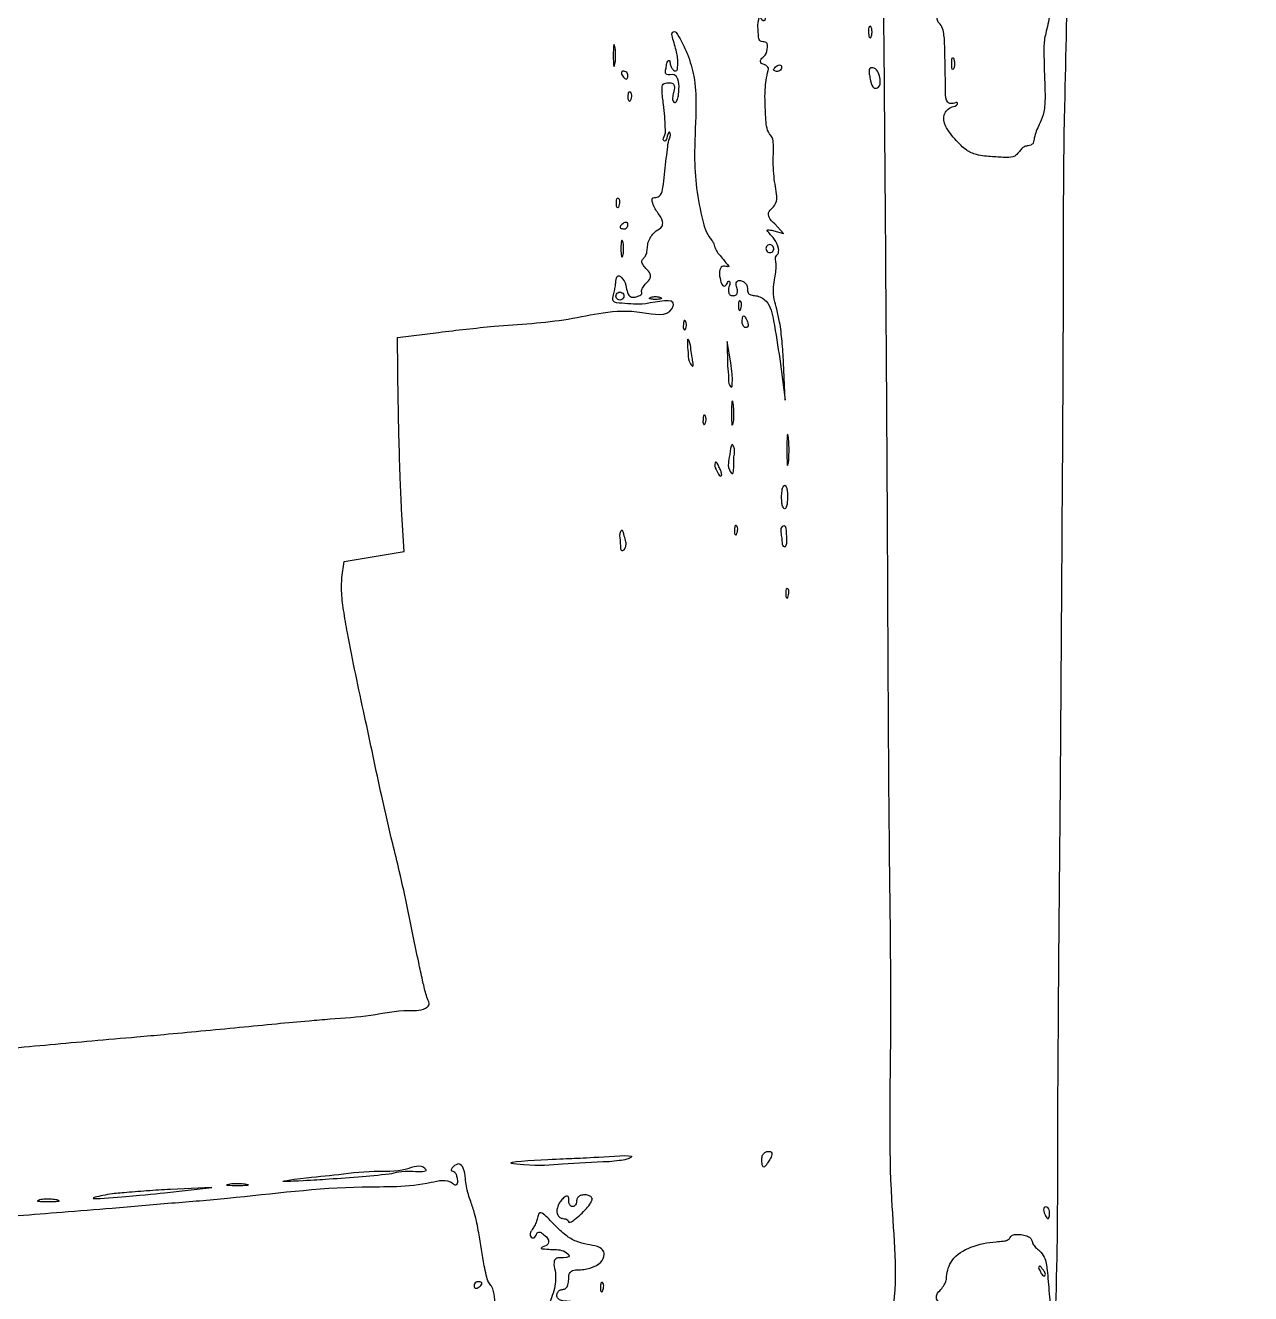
# Model space of a CAD drawing. Extents: x 145.8 to 183.3, y 29.9 to 64.5.
# Drawn here: x 158.23 to 163.09, y 39.51 to 44.55 of the extents above; entities that cross this region are included whole.
import ezdxf

# ---------------------------------------------------------------- set-up
doc = ezdxf.new("R2010")
doc.units = 0
doc.layers.add('Layer_1', color=7, linetype='CONTINUOUS')

msp = doc.modelspace()

# ---------------------------------------------------------------- linework, layer by layer
at = {"layer": 'Layer_1', "color": 7}
for points in [[(161.585415, 44.54166)], [(160.562445, 44.428943)], [(161.914103, 44.416447)], [(161.230703, 44.382172)], [(160.59732, 44.350687)], [(160.589445, 43.747163)], [(160.593075, 43.662)], [(161.168565, 43.662)], [(160.604633, 43.473412)], [(160.749413, 43.468162)], [(161.095515, 43.37169)], [(160.870875, 43.26228)], [(161.02893, 43.20855)], [(161.257695, 42.914032)], [(160.982228, 42.795532)], [(161.25492, 42.675382)], [(161.250308, 42.526492)], [(160.546838, 40.036747)], [(161.183805, 40.046122)], [(159.673395, 39.986797)], [(159.106013, 39.947648)], [(158.354798, 39.885022)], [(160.479473, 39.888098)], [(162.273803, 39.834248)], [(162.265658, 39.612007)], [(160.009935, 39.543765)]]:
    msp.add_lwpolyline(points, close=True, dxfattribs=at)
for points in [[(161.622308, 44.334472), (161.622008, 44.334322)], [(160.62222, 44.263297), (160.621995, 44.263297)], [(160.57527, 43.840695), (160.575045, 43.840695)], [(161.19951, 43.732838), (161.23866, 43.722038), (161.203635, 43.759988)], [(161.06769, 43.453537), (161.06799, 43.453537)], [(160.848578, 43.37544), (160.848878, 43.37544)], [(159.70899, 43.051748), (159.70524, 43.30968), (159.86919, 43.32948)], [(161.02893, 43.20855), (161.01438, 43.29357), (161.01663, 43.196715)], [(161.223735, 43.22475), (161.24496, 43.060403), (161.23896, 43.210283)], [(161.038643, 43.046752), (161.038478, 43.046797)], [(160.92684, 42.999772), (160.92714, 42.999772)], [(161.041178, 42.835702), (161.041553, 42.835732)], [(159.484965, 42.356565), (159.49419, 42.42009), (159.61299, 42.44004), (159.73179, 42.45999), (159.722265, 42.626903)], [(161.052083, 42.561817), (161.052383, 42.561817)], [(160.605915, 42.520567), (160.60614, 42.520567)], [(161.255558, 42.311722), (161.255858, 42.311722)], [(158.78124, 39.913372), (158.969063, 39.934822), (158.804595, 39.926648)], [(158.78124, 39.913522), (158.78124, 39.913372)], [(160.519935, 39.556657), (160.520235, 39.556657)]]:
    msp.add_lwpolyline(points, dxfattribs=at)
at = {"layer": 'Layer_1', "color": 1}
msp.add_open_spline([(176.274137, 35.676233), (174.448874, 34.323994), (170.848624, 31.656765), (164.371538, 29.864639), (157.949926, 29.994084), (152.205285, 32.244073), (147.920151, 36.383592), (145.717178, 41.904163), (145.88826, 48.00469), (148.285365, 53.910654), (152.567969, 58.979144), (158.233907, 62.65021), (164.638105, 64.525827), (171.078211, 64.375197), (176.818578, 62.130105), (181.103733, 57.990562), (183.310609, 52.46552), (183.12301, 46.383912), (180.792569, 40.401587), (177.812071, 37.284597), (176.274137, 35.676233)], degree=3, knots=[0, 0, 0, 0, 6.766367, 13.346357, 19.73316, 25.749556, 31.410271, 37.120766, 43.060724, 49.272926, 55.895829, 62.662196, 69.242186, 75.628989, 81.645386, 87.3061, 93.016596, 98.956553, 105.168756, 111.791658, 111.791658, 111.791658, 111.791658], dxfattribs=at)
at = {"layer": 'Layer_1', "color": 7}
for points, knots in [([(161.609122, 46.003568), (161.617185, 45.982667), (161.634702, 45.93726), (161.635975, 45.840842), (161.626591, 45.723168), (161.621155, 45.576283), (161.619972, 45.424951), (161.626692, 45.201807), (161.633469, 44.805274), (161.639437, 44.171339), (161.645562, 43.32226), (161.651638, 42.357854), (161.654819, 41.403225), (161.668072, 40.576143), (161.652048, 39.945715), (161.698937, 39.532699), (161.649994, 39.324415), (161.683379, 39.255681), (161.703015, 39.259934), (161.718799, 39.271465), (161.738245, 39.283213), (161.753841, 39.291425), (161.765853, 39.296107), (161.775062, 39.296315), (161.782867, 39.297166), (161.791382, 39.298222), (161.801813, 39.298549), (161.814936, 39.298357), (161.829549, 39.296989), (161.845144, 39.297299), (161.856503, 39.31006), (161.856941, 39.326534), (161.858366, 39.341598), (161.862689, 39.355183), (161.879099, 39.360444), (161.893792, 39.38807), (161.884213, 39.428958), (161.87021, 39.467444), (161.844629, 39.487444), (161.845204, 39.513161), (161.863213, 39.527912), (161.876206, 39.546673), (161.885334, 39.563943), (161.886053, 39.598441), (161.904852, 39.657213), (161.984859, 39.704382), (162.058218, 39.718214), (162.107851, 39.72059), (162.129294, 39.72399), (162.138564, 39.735016), (162.14483, 39.746402), (162.162369, 39.748107), (162.18188, 39.748466), (162.201829, 39.743302), (162.218642, 39.736447), (162.225477, 39.723345), (162.228196, 39.709227), (162.239461, 39.695576), (162.257573, 39.681366), (162.27983, 39.653214), (162.287089, 39.590306), (162.293737, 39.505161), (162.31382, 39.264288), (162.328597, 39.735505), (162.325829, 39.984109), (162.329256, 40.464517), (162.331575, 40.841843), (162.335436, 41.24453), (162.340113, 41.764866), (162.344224, 42.485392), (162.351243, 43.339411), (162.348297, 44.149861), (162.371495, 44.731844), (162.351703, 45.054147), (162.372473, 45.158188), (162.349054, 45.194721), (162.325331, 45.144323), (162.322757, 45.091871), (162.308811, 45.006707), (162.305242, 44.936986), (162.302641, 44.888682), (162.299599, 44.866755), (162.293282, 44.852333), (162.28414, 44.851519), (162.280289, 44.844264), (162.278836, 44.836954), (162.28011, 44.82889), (162.287995, 44.82573), (162.294639, 44.829727), (162.302956, 44.832907), (162.310107, 44.82587), (162.311269, 44.815233), (162.308637, 44.802932), (162.301764, 44.791411), (162.292212, 44.783824), (162.282742, 44.780413), (162.280047, 44.770996), (162.307596, 44.757334), (162.289651, 44.68052), (162.301603, 44.603515), (162.282593, 44.531652), (162.271564, 44.479325), (162.272314, 44.425318), (162.27412, 44.350706), (162.277994, 44.275301), (162.275281, 44.209095), (162.25962, 44.166219), (162.244857, 44.135617), (162.235869, 44.111986), (162.232862, 44.093774), (162.230483, 44.080318), (162.221354, 44.072035), (162.208989, 44.070462), (162.195263, 44.067571), (162.18214, 44.058218), (162.171971, 44.043169), (162.155224, 44.024773), (162.11547, 44.023479), (162.066058, 44.026813), (162.010458, 44.030828), (161.95949, 44.052706), (161.920541, 44.09582), (161.882202, 44.137695), (161.868758, 44.195332), (161.899169, 44.225723), (161.926732, 44.228033), (161.93204, 44.245657), (161.907703, 44.234544), (161.88143, 44.243413), (161.882097, 44.310034), (161.880018, 44.380855), (161.878897, 44.464569), (161.876016, 44.520419), (161.864639, 44.55121), (161.847889, 44.564263), (161.849202, 44.587278), (161.856277, 44.611579), (161.865547, 44.641127), (161.873151, 44.671221), (161.881375, 44.702553), (161.883783, 44.735929), (161.919764, 44.744311), (161.923928, 44.712261), (161.914308, 44.687474), (161.93184, 44.682515), (161.932376, 44.706733), (161.941167, 44.721787), (161.934135, 44.741705), (161.915044, 44.749872), (161.892597, 44.768875), (161.888688, 44.817434), (161.88722, 44.880076), (161.888835, 44.934003), (161.890636, 44.984851), (161.913175, 44.987196), (161.932125, 44.973823), (161.928844, 44.990518), (161.9102, 44.996189), (161.89309, 45.016227), (161.886684, 45.048405), (161.892562, 45.08471), (161.894574, 45.126947), (161.892644, 45.168491), (161.881803, 45.226837), (161.866626, 45.299073), (161.863995, 45.381111), (161.875208, 45.443153), (161.887706, 45.471834), (161.900539, 45.48842), (161.909882, 45.47649), (161.911136, 45.464045), (161.926311, 45.465565), (161.932191, 45.479497), (161.940813, 45.492527), (161.941317, 45.509475), (161.928211, 45.522976), (161.933279, 45.560648), (162.008091, 45.564707), (162.057485, 45.573373), (162.089902, 45.57906)], [0, 0, 0, 0, 0.066722, 0.144955, 0.28536, 0.422274, 0.585347, 0.73941, 1.091906, 1.775154, 2.641254, 3.639252, 4.668299, 5.50561, 6.119387, 6.562434, 6.738857, 6.751628, 6.764642, 6.790073, 6.812871, 6.831918, 6.843267, 6.850946, 6.859355, 6.866851, 6.87666, 6.890662, 6.906039, 6.921366, 6.934753, 6.952494, 6.968907, 6.981785, 6.990957, 7.017663, 7.064985, 7.112701, 7.138988, 7.155036, 7.182246, 7.204349, 7.224355, 7.239119, 7.307034, 7.398169, 7.500241, 7.528702, 7.549804, 7.561201, 7.57094, 7.586966, 7.608662, 7.63097, 7.648614, 7.660351, 7.67347, 7.691438, 7.711454, 7.743049, 7.796065, 7.891129, 8.045798, 8.221947, 8.730357, 9.146254, 9.561597, 9.886466, 10.348914, 11.124921, 12.046486, 12.913896, 13.547926, 13.811329, 13.8562, 13.877705, 13.905457, 13.970369, 14.064982, 14.150252, 14.183846, 14.208212, 14.219191, 14.225659, 14.232936, 14.24141, 14.248745, 14.254818, 14.263295, 14.271371, 14.278766, 14.289308, 14.30246, 14.316017, 14.328587, 14.338644, 14.34475, 14.352648, 14.417232, 14.530638, 14.605464, 14.633668, 14.691265, 14.766266, 14.857948, 14.918183, 14.963033, 14.993524, 15.020422, 15.038184, 15.04926, 15.060385, 15.0722, 15.086042, 15.102231, 15.118734, 15.140909, 15.173173, 15.23039, 15.293341, 15.338166, 15.392818, 15.465071, 15.509188, 15.552909, 15.576996, 15.581126, 15.599686, 15.621451, 15.663061, 15.766691, 15.854221, 15.909002, 15.934685, 15.949861, 15.968574, 15.997437, 16.027856, 16.061019, 16.089736, 16.12864, 16.145763, 16.17846, 16.200963, 16.204821, 16.226433, 16.24677, 16.262083, 16.281813, 16.307186, 16.345995, 16.419632, 16.494193, 16.524934, 16.542882, 16.559001, 16.563078, 16.585257, 16.611539, 16.638987, 16.680619, 16.721278, 16.765785, 16.80495, 16.899255, 16.986026, 17.052937, 17.078414, 17.09041, 17.100354, 17.114209, 17.121415, 17.138385, 17.15507, 17.169191, 17.184783, 17.208476, 17.263516, 17.368619, 17.368619, 17.368619, 17.368619]), ([(161.203635, 43.759988), (161.19508, 43.767855), (161.182141, 43.779754), (161.175503, 43.80758), (161.195234, 43.822932), (161.21041, 43.843204), (161.213529, 43.874497), (161.205911, 43.90878), (161.200081, 43.950182), (161.197128, 43.993115), (161.198236, 44.035789), (161.198996, 44.071665), (161.196742, 44.101258), (161.170784, 44.129688), (161.167414, 44.198833), (161.161951, 44.282412), (161.171309, 44.346265), (161.179693, 44.378687), (161.172306, 44.38757), (161.161824, 44.393852), (161.146573, 44.396565), (161.146589, 44.414194), (161.16579, 44.426117), (161.175017, 44.449404), (161.176424, 44.485029), (161.154326, 44.481798), (161.140113, 44.489272), (161.139092, 44.51034), (161.13723, 44.537206), (161.135987, 44.55745), (161.143215, 44.584861), (161.151472, 44.570394), (161.167692, 44.563035), (161.166568, 44.605896), (161.178206, 44.716384), (161.165835, 44.905966), (161.184671, 45.077836), (161.157278, 45.151527), (161.14286, 45.198859), (161.142778, 45.238906), (161.163498, 45.270304), (161.177989, 45.263818), (161.183678, 45.272559), (161.184625, 45.282752), (161.182761, 45.294091), (161.17719, 45.304518), (161.165973, 45.305976), (161.155442, 45.319138), (161.157566, 45.34622), (161.156017, 45.38436), (161.172523, 45.416245), (161.156632, 45.447841), (161.152727, 45.422601), (161.149335, 45.400673)], [0, 0, 0, 0, 0.034612, 0.052345, 0.076506, 0.101414, 0.128032, 0.166914, 0.206946, 0.253246, 0.296005, 0.334386, 0.362566, 0.380665, 0.446172, 0.55774, 0.634827, 0.643154, 0.653135, 0.665841, 0.681707, 0.690856, 0.710711, 0.742849, 0.77006, 0.788905, 0.796951, 0.815846, 0.844673, 0.87762, 0.890084, 0.902096, 0.91188, 0.93535, 0.987026, 1.311494, 1.453, 1.499347, 1.546049, 1.598944, 1.624542, 1.631526, 1.639, 1.650345, 1.662842, 1.673444, 1.682467, 1.694323, 1.71974, 1.760133, 1.810588, 1.816309, 1.854208, 1.854208, 1.854208, 1.854208]), ([(159.86919, 43.32948), (159.942093, 43.338242), (160.112513, 43.358725), (160.391225, 43.371225), (160.597582, 43.435784), (160.781084, 43.387491), (160.816225, 43.471678), (160.675103, 43.432341), (160.625362, 43.4449), (160.556044, 43.445763), (160.563138, 43.478551), (160.56812, 43.498266), (160.571865, 43.517322), (160.572433, 43.534645), (160.579014, 43.561855), (160.607881, 43.537622), (160.613998, 43.51165), (160.618271, 43.48384), (160.634117, 43.466426), (160.6531, 43.469989), (160.665509, 43.474874), (160.676728, 43.479835), (160.675413, 43.488231), (160.673755, 43.497512), (160.682098, 43.510402), (160.693503, 43.526272), (160.710935, 43.540502), (160.710378, 43.566052), (160.692573, 43.581163), (160.680355, 43.596921), (160.673263, 43.613296), (160.68278, 43.623538), (160.692106, 43.633814), (160.697333, 43.650969), (160.698303, 43.671148), (160.702264, 43.693875), (160.715015, 43.715145), (160.733179, 43.73414), (160.758263, 43.745225), (160.760159, 43.776563), (160.738069, 43.805321), (160.722011, 43.829962), (160.712545, 43.866427), (160.737208, 43.863371), (160.755236, 43.877598), (160.761276, 43.91219), (160.766615, 43.95577), (160.770954, 44.007162), (160.777877, 44.052468), (160.780366, 44.090667), (160.791867, 44.111629), (160.784465, 44.130821), (160.774594, 44.106151), (160.772759, 44.086036), (160.756632, 44.093504), (160.772722, 44.117245), (160.767794, 44.146611), (160.768308, 44.188101), (160.761885, 44.238304), (160.755355, 44.277431), (160.756219, 44.318844), (160.78034, 44.320372), (160.799264, 44.320896), (160.808212, 44.30133), (160.800853, 44.282473), (160.79817, 44.263234), (160.797733, 44.248453), (160.808421, 44.23888), (160.818656, 44.25301), (160.821857, 44.271007), (160.82386, 44.300436), (160.824197, 44.329515), (160.804548, 44.360034), (160.779908, 44.347091), (160.768322, 44.35949), (160.770258, 44.372303), (160.7745, 44.387525), (160.773937, 44.403904), (160.788364, 44.41196), (160.787526, 44.392639), (160.793029, 44.381666), (160.79981, 44.371168), (160.816803, 44.362916), (160.820641, 44.406173), (160.814492, 44.443073), (160.801919, 44.485726), (160.794489, 44.511569), (160.796642, 44.521453), (160.809157, 44.526592), (160.822486, 44.504002), (160.838915, 44.47694), (160.863049, 44.42085), (160.888131, 44.340095), (160.893573, 44.208301), (160.882571, 44.06626), (160.888721, 43.91636), (160.908999, 43.804221), (160.929197, 43.725848), (160.953966, 43.695284), (160.961676, 43.682592), (160.964301, 43.669732), (160.970091, 43.655312), (160.98244, 43.638533), (160.999969, 43.618396), (161.009196, 43.606395), (161.024789, 43.589464), (161.009305, 43.591007), (160.992269, 43.597323), (160.980326, 43.564953), (160.988162, 43.541518), (160.991369, 43.518533), (161.00688, 43.510728), (161.013524, 43.521943), (161.021427, 43.537417), (161.027958, 43.523732), (161.02068, 43.510306), (161.018486, 43.493153), (161.023968, 43.476889), (161.038052, 43.47439), (161.051762, 43.476544), (161.057649, 43.491614), (161.05393, 43.507473), (161.048343, 43.522963), (161.056593, 43.53765), (161.071815, 43.534559), (161.084754, 43.528822), (161.094129, 43.516511), (161.095523, 43.501875), (161.095553, 43.486395), (161.110189, 43.475545), (161.137267, 43.4767), (161.185003, 43.449488), (161.20383, 43.350453), (161.215904, 43.274207), (161.223735, 43.22475)], [0, 0, 0, 0, 0.221313, 0.517347, 0.812258, 0.931553, 0.94582, 1.055766, 1.150995, 1.185971, 1.2105, 1.23147, 1.251449, 1.266177, 1.288375, 1.309323, 1.347032, 1.374805, 1.391548, 1.41078, 1.425858, 1.435672, 1.440998, 1.449152, 1.463893, 1.483573, 1.509886, 1.525918, 1.553114, 1.574904, 1.588788, 1.599694, 1.613089, 1.63114, 1.651417, 1.674109, 1.699416, 1.724167, 1.753701, 1.772369, 1.809063, 1.855781, 1.874472, 1.893856, 1.910145, 1.940903, 1.992887, 2.044924, 2.094504, 2.130957, 2.158463, 2.16355, 2.182235, 2.204387, 2.207243, 2.23027, 2.25995, 2.303571, 2.351941, 2.409393, 2.433823, 2.453997, 2.472292, 2.485634, 2.510127, 2.530549, 2.54456, 2.553151, 2.564155, 2.584653, 2.612301, 2.650329, 2.673686, 2.703442, 2.708965, 2.720936, 2.738561, 2.759131, 2.764195, 2.77912, 2.793806, 2.806426, 2.816203, 2.840327, 2.89314, 2.954158, 2.965604, 2.974058, 2.981744, 2.999688, 3.036981, 3.086584, 3.177605, 3.291404, 3.478052, 3.606305, 3.738639, 3.823235, 3.84093, 3.856529, 3.867051, 3.880088, 3.902655, 3.930372, 3.953978, 3.965743, 3.97024, 3.991654, 4.014887, 4.050388, 4.070656, 4.079249, 4.094037, 4.106526, 4.111451, 4.130341, 4.150432, 4.163103, 4.176366, 4.189384, 4.201135, 4.219409, 4.238153, 4.248172, 4.262963, 4.277357, 4.291777, 4.306201, 4.32134, 4.335412, 4.354817, 4.401357, 4.48432, 4.637477, 4.637477, 4.637477, 4.637477]), ([(161.585415, 44.54166), (161.583952, 44.543962), (161.580686, 44.549103), (161.577195, 44.534031), (161.577721, 44.522092), (161.577362, 44.51027), (161.580683, 44.495072), (161.587737, 44.505436), (161.588452, 44.515054), (161.58924, 44.528917), (161.586653, 44.537535), (161.585415, 44.54166)], [0, 0, 0, 0, 0.00608, 0.013577, 0.030767, 0.047829, 0.05542, 0.061339, 0.074243, 0.088293, 0.101196, 0.101196, 0.101196, 0.101196]), ([(160.562445, 44.428943), (160.562434, 44.437038), (160.562419, 44.448532), (160.564699, 44.477807), (160.571838, 44.45727), (160.571649, 44.441998), (160.57166, 44.415956), (160.571817, 44.400698), (160.564723, 44.380104), (160.562395, 44.409333), (160.562424, 44.420829), (160.562445, 44.428943)], [0, 0, 0, 0, 0.030686, 0.04357, 0.052341, 0.075037, 0.100346, 0.123042, 0.131861, 0.144677, 0.17541, 0.17541, 0.17541, 0.17541]), ([(161.914103, 44.416447), (161.91264, 44.418766), (161.909378, 44.423938), (161.905882, 44.40883), (161.906409, 44.396885), (161.90605, 44.385057), (161.90937, 44.36986), (161.916416, 44.380211), (161.917145, 44.389824), (161.917926, 44.403688), (161.91534, 44.412317), (161.914103, 44.416447)], [0, 0, 0, 0, 0.006105, 0.013617, 0.030824, 0.047886, 0.055477, 0.061396, 0.074267, 0.088334, 0.101254, 0.101254, 0.101254, 0.101254]), ([(160.59732, 44.350687), (160.595979, 44.35324), (160.593648, 44.357675), (160.596678, 44.36542), (160.604691, 44.36696), (160.612571, 44.365002), (160.619151, 44.359092), (160.621195, 44.350782), (160.620011, 44.343365), (160.618304, 44.337489), (160.613546, 44.333956), (160.608005, 44.337728), (160.602569, 44.342811), (160.59918, 44.347896), (160.59732, 44.350687)], [0, 0, 0, 0, 0.008309, 0.014436, 0.021679, 0.030297, 0.038441, 0.046785, 0.054735, 0.060863, 0.064898, 0.070112, 0.078268, 0.088192, 0.088192, 0.088192, 0.088192]), ([(161.230703, 44.382172), (161.230441, 44.384791), (161.229961, 44.389589), (161.222074, 44.392737), (161.214443, 44.388868), (161.207305, 44.383622), (161.202131, 44.378282), (161.198303, 44.372744), (161.201732, 44.367937), (161.207636, 44.366214), (161.215055, 44.365026), (161.223291, 44.367176), (161.229438, 44.373633), (161.230274, 44.379281), (161.230703, 44.382172)], [0, 0, 0, 0, 0.007303, 0.013382, 0.021854, 0.031641, 0.039843, 0.045129, 0.04913, 0.055196, 0.063278, 0.071498, 0.0797, 0.088303, 0.088303, 0.088303, 0.088303]), ([(161.622008, 44.334322), (161.620271, 44.343606), (161.617071, 44.360717), (161.602853, 44.380779), (161.579922, 44.380914), (161.577881, 44.364329), (161.579425, 44.348327), (161.584804, 44.326397), (161.590435, 44.295742), (161.624298, 44.301593), (161.623109, 44.321238), (161.622308, 44.334472)], [0, 0, 0, 0, 0.028249, 0.052065, 0.069187, 0.079081, 0.096425, 0.118388, 0.150891, 0.166982, 0.200206, 0.200206, 0.200206, 0.200206]), ([(160.621995, 44.263297), (160.622084, 44.267535), (160.622225, 44.274206), (160.623621, 44.285587), (160.632288, 44.284041), (160.634338, 44.275298), (160.634952, 44.264735), (160.632623, 44.256314), (160.628272, 44.244087), (160.621081, 44.252933), (160.621733, 44.258872), (160.62222, 44.263297)], [0, 0, 0, 0, 0.013828, 0.021767, 0.026378, 0.034835, 0.045611, 0.057582, 0.066079, 0.070663, 0.084078, 0.084078, 0.084078, 0.084078]), ([(160.575045, 43.840695), (160.575134, 43.844933), (160.575275, 43.851604), (160.576671, 43.862984), (160.585338, 43.861439), (160.587388, 43.852696), (160.588002, 43.842133), (160.585673, 43.833711), (160.581322, 43.821485), (160.574131, 43.830331), (160.574783, 43.836269), (160.57527, 43.840695)], [0, 0, 0, 0, 0.013828, 0.021767, 0.026378, 0.034835, 0.045611, 0.057582, 0.066079, 0.070663, 0.084078, 0.084078, 0.084078, 0.084078]), ([(160.589445, 43.747163), (160.590043, 43.748814), (160.591578, 43.753049), (160.597524, 43.758439), (160.604381, 43.763664), (160.61215, 43.767376), (160.619841, 43.764388), (160.621398, 43.756363), (160.619431, 43.748487), (160.613536, 43.741906), (160.605171, 43.739861), (160.597935, 43.74105), (160.591588, 43.742747), (160.590054, 43.745908), (160.589445, 43.747163)], [0, 0, 0, 0, 0.005214, 0.01337, 0.023294, 0.031603, 0.03773, 0.044973, 0.053591, 0.061735, 0.070079, 0.078029, 0.084156, 0.088192, 0.088192, 0.088192, 0.088192]), ([(161.23896, 43.210283), (161.237145, 43.238269), (161.233678, 43.291714), (161.22534, 43.362466), (161.213113, 43.417968), (161.200096, 43.46057), (161.196965, 43.500101), (161.201526, 43.535738), (161.207768, 43.566563), (161.210087, 43.591431), (161.208158, 43.609647), (161.205322, 43.622247), (161.207903, 43.633082), (161.22005, 43.641963), (161.219676, 43.669089), (161.203375, 43.701578), (161.185238, 43.717541), (161.17117, 43.737379), (161.187486, 43.735878), (161.194663, 43.734063), (161.19951, 43.732838)], [0, 0, 0, 0, 0.084141, 0.160684, 0.21341, 0.254473, 0.294029, 0.331215, 0.361875, 0.388475, 0.405686, 0.416614, 0.427117, 0.436802, 0.459295, 0.498911, 0.54071, 0.546135, 0.554679, 0.572446, 0.572446, 0.572446, 0.572446]), ([(160.593075, 43.662), (160.593045, 43.668479), (160.593002, 43.677719), (160.595514, 43.699908), (160.603376, 43.684568), (160.602959, 43.67195), (160.60309, 43.651981), (160.60311, 43.639568), (160.595991, 43.624014), (160.59294, 43.646274), (160.593019, 43.655513), (160.593075, 43.662)], [0, 0, 0, 0, 0.023866, 0.034037, 0.041473, 0.059211, 0.078889, 0.096577, 0.103885, 0.114052, 0.138025, 0.138025, 0.138025, 0.138025]), ([(161.168565, 43.662), (161.168976, 43.664755), (161.169785, 43.670181), (161.175999, 43.676246), (161.184181, 43.678397), (161.192423, 43.676271), (161.198485, 43.670292), (161.200638, 43.662046), (161.19851, 43.65382), (161.192536, 43.647754), (161.184272, 43.645603), (161.176111, 43.647728), (161.169807, 43.653709), (161.168986, 43.659192), (161.168565, 43.662)], [0, 0, 0, 0, 0.008167, 0.016082, 0.024395, 0.032562, 0.040478, 0.04879, 0.056957, 0.064873, 0.073185, 0.081352, 0.089268, 0.097581, 0.097581, 0.097581, 0.097581]), ([(160.604633, 43.473412), (160.604222, 43.476168), (160.603412, 43.481593), (160.597198, 43.487658), (160.589017, 43.48981), (160.580774, 43.487684), (160.574712, 43.481705), (160.57256, 43.473458), (160.574687, 43.465233), (160.580662, 43.459166), (160.588926, 43.457015), (160.597087, 43.459141), (160.60339, 43.465121), (160.604212, 43.470604), (160.604633, 43.473412)], [0, 0, 0, 0, 0.008167, 0.016082, 0.024395, 0.032562, 0.040478, 0.04879, 0.056957, 0.064873, 0.073185, 0.081352, 0.089268, 0.097581, 0.097581, 0.097581, 0.097581]), ([(160.749413, 43.468162), (160.745298, 43.469402), (160.736686, 43.471996), (160.722829, 43.471179), (160.713133, 43.470532), (160.702756, 43.463271), (160.717939, 43.460056), (160.729797, 43.460467), (160.741701, 43.460001), (160.756786, 43.463588), (160.751659, 43.466769), (160.749413, 43.468162)], [0, 0, 0, 0, 0.012871, 0.026938, 0.039858, 0.045937, 0.053435, 0.070625, 0.087687, 0.095277, 0.101197, 0.101197, 0.101197, 0.101197]), ([(161.06799, 43.453537), (161.06628, 43.454115), (161.061685, 43.455668), (161.05971, 43.443784), (161.060179, 43.433507), (161.058598, 43.422573), (161.065939, 43.413796), (161.070128, 43.42608), (161.072277, 43.434248), (161.072489, 43.445571), (161.069153, 43.451109), (161.06769, 43.453537)], [0, 0, 0, 0, 0.004681, 0.012582, 0.02656, 0.039982, 0.044614, 0.053039, 0.065026, 0.075818, 0.084246, 0.084246, 0.084246, 0.084246]), ([(160.848878, 43.37544), (160.847168, 43.376018), (160.842573, 43.37757), (160.840598, 43.365687), (160.841064, 43.355401), (160.83949, 43.344469), (160.846829, 43.335651), (160.851006, 43.347982), (160.853166, 43.356149), (160.853376, 43.367474), (160.85004, 43.373012), (160.848578, 43.37544)], [0, 0, 0, 0, 0.004681, 0.012582, 0.02656, 0.039999, 0.044642, 0.053096, 0.065083, 0.075875, 0.084303, 0.084303, 0.084303, 0.084303]), ([(161.095515, 43.37169), (161.093711, 43.375766), (161.090523, 43.382969), (161.086215, 43.390269), (161.080507, 43.396843), (161.075717, 43.390492), (161.075035, 43.3826), (161.07385, 43.37162), (161.075547, 43.360286), (161.08069, 43.351262), (161.089064, 43.346861), (161.097389, 43.351099), (161.098792, 43.361274), (161.09672, 43.367861), (161.095515, 43.37169)], [0, 0, 0, 0, 0.013041, 0.023046, 0.028386, 0.032941, 0.041624, 0.053466, 0.065463, 0.075495, 0.083805, 0.090959, 0.09967, 0.111764, 0.111764, 0.111764, 0.111764]), ([(160.870875, 43.262265), (160.870291, 43.272684), (160.869572, 43.285531), (160.856032, 43.308478), (160.857055, 43.266831), (160.860899, 43.243669), (160.859323, 43.214381), (160.880842, 43.189359), (160.878494, 43.213137), (160.876345, 43.231584), (160.872867, 43.251102), (160.870875, 43.26228)], [0, 0, 0, 0, 0.034004, 0.041924, 0.060963, 0.103684, 0.140549, 0.154509, 0.165288, 0.189666, 0.222342, 0.222342, 0.222342, 0.222342]), ([(161.01663, 43.196715), (161.018205, 43.180761), (161.020814, 43.154344), (161.018288, 43.126813), (161.034318, 43.105501), (161.035921, 43.140631), (161.034761, 43.165168), (161.03103, 43.192929), (161.02893, 43.20855)], [0, 0, 0, 0, 0.04725, 0.07824, 0.087965, 0.10615, 0.140908, 0.185633, 0.185633, 0.185633, 0.185633]), ([(161.038478, 43.046797), (161.037259, 43.052317), (161.03469, 43.063949), (161.031121, 43.033505), (161.031771, 43.011014), (161.032269, 42.989989), (161.033117, 42.955697), (161.04183, 42.975448), (161.040436, 42.99274), (161.041817, 43.019925), (161.039682, 43.037965), (161.038643, 43.046752)], [0, 0, 0, 0, 0.011569, 0.024379, 0.057889, 0.092519, 0.108247, 0.115941, 0.139639, 0.167744, 0.194436, 0.194436, 0.194436, 0.194436]), ([(159.722265, 42.626903), (159.720395, 42.666705), (159.716136, 42.757354), (159.711932, 42.898989), (159.709971, 43.000814), (159.70899, 43.051748)], [0, 0, 0, 0, 0.119538, 0.272242, 0.425071, 0.425071, 0.425071, 0.425071]), ([(160.92714, 42.999772), (160.92543, 43.00035), (160.920835, 43.001903), (160.918861, 42.990019), (160.919327, 42.979734), (160.917752, 42.968802), (160.925092, 42.959983), (160.929269, 42.972314), (160.931429, 42.980481), (160.931639, 42.991806), (160.928303, 42.997344), (160.92684, 42.999772)], [0, 0, 0, 0, 0.004681, 0.012582, 0.02656, 0.039999, 0.044642, 0.053096, 0.065083, 0.075875, 0.084303, 0.084303, 0.084303, 0.084303]), ([(161.257695, 42.913995), (161.256504, 42.919552), (161.253513, 42.9335), (161.251616, 42.891136), (161.251736, 42.863056), (161.251659, 42.835466), (161.25386, 42.792494), (161.260025, 42.822954), (161.260077, 42.844564), (161.260939, 42.880539), (161.258736, 42.903288), (161.257695, 42.914032)], [0, 0, 0, 0, 0.012152, 0.030501, 0.07484, 0.11912, 0.137527, 0.149572, 0.182252, 0.218795, 0.2515, 0.2515, 0.2515, 0.2515]), ([(161.041553, 42.835732), (161.04418, 42.849586), (161.047259, 42.865824), (161.031506, 42.892706), (161.025426, 42.845269), (161.020517, 42.82041), (161.017013, 42.791507), (161.036589, 42.762261), (161.041169, 42.784842), (161.041182, 42.804495), (161.041179, 42.824206), (161.041178, 42.835702)], [0, 0, 0, 0, 0.042321, 0.049605, 0.077372, 0.118503, 0.152586, 0.171527, 0.181122, 0.205066, 0.23858, 0.23858, 0.23858, 0.23858]), ([(160.982228, 42.795457), (160.977353, 42.806485), (160.970873, 42.821144), (160.961596, 42.797925), (160.972561, 42.782811), (160.979286, 42.76722), (160.984398, 42.758886), (160.993493, 42.758682), (160.99283, 42.769996), (160.989655, 42.781064), (160.984898, 42.79033), (160.982228, 42.795532)], [0, 0, 0, 0, 0.022737, 0.030225, 0.060676, 0.073841, 0.082803, 0.087874, 0.095465, 0.108837, 0.125958, 0.125958, 0.125958, 0.125958]), ([(161.25492, 42.675382), (161.254536, 42.683441), (161.253869, 42.697424), (161.25195, 42.712442), (161.243145, 42.725664), (161.234076, 42.712487), (161.232241, 42.697437), (161.229938, 42.675387), (161.232185, 42.653345), (161.233802, 42.638363), (161.242551, 42.625098), (161.251522, 42.638316), (161.253429, 42.653332), (161.254375, 42.667321), (161.25492, 42.675382)], [0, 0, 0, 0, 0.023684, 0.041093, 0.049912, 0.058857, 0.076308, 0.100009, 0.123702, 0.141094, 0.149863, 0.158761, 0.176195, 0.199906, 0.199906, 0.199906, 0.199906]), ([(161.052383, 42.561817), (161.050673, 42.562395), (161.046078, 42.563948), (161.044103, 42.552064), (161.044569, 42.541779), (161.042995, 42.530847), (161.050334, 42.522028), (161.054511, 42.534359), (161.056671, 42.542526), (161.056881, 42.553851), (161.053545, 42.559389), (161.052083, 42.561817)], [0, 0, 0, 0, 0.004681, 0.012582, 0.02656, 0.039999, 0.044642, 0.053096, 0.065083, 0.075875, 0.084303, 0.084303, 0.084303, 0.084303]), ([(161.250308, 42.526567), (161.250699, 42.544553), (161.251176, 42.566428), (161.221421, 42.553491), (161.231897, 42.52207), (161.232142, 42.49862), (161.233588, 42.481748), (161.246549, 42.476352), (161.251402, 42.4913), (161.252966, 42.506307), (161.25125, 42.519338), (161.250308, 42.526492)], [0, 0, 0, 0, 0.035924, 0.043694, 0.083736, 0.106773, 0.121776, 0.129057, 0.140266, 0.157621, 0.178749, 0.178749, 0.178749, 0.178749]), ([(160.60614, 42.520567), (160.603897, 42.533577), (160.601099, 42.549809), (160.583448, 42.53107), (160.592387, 42.504801), (160.589558, 42.483382), (160.593262, 42.459961), (160.60829, 42.467071), (160.613605, 42.480518), (160.61355, 42.499982), (160.60868, 42.513111), (160.605915, 42.520567)], [0, 0, 0, 0, 0.025103, 0.031321, 0.065964, 0.094721, 0.108106, 0.11783, 0.132871, 0.150923, 0.17465, 0.17465, 0.17465, 0.17465]), ([(150.719587, 39.520365), (150.7258, 39.551897), (150.736069, 39.604017), (150.746926, 39.688731), (150.786643, 39.687971), (150.811666, 39.681539), (150.83609, 39.71763), (150.866804, 39.752858), (150.90048, 39.797201), (150.929742, 39.826733), (150.952578, 39.843712), (150.968707, 39.843605), (150.976713, 39.853297), (150.972629, 39.865047), (150.975033, 39.881145), (150.990229, 39.897161), (151.010131, 39.912367), (151.031621, 39.921353), (151.046555, 39.930154), (151.059928, 39.923891), (151.050411, 39.912662), (151.038808, 39.905694), (151.020392, 39.89924), (150.977965, 39.886357), (151.037994, 39.875643), (151.07505, 39.884985), (151.109227, 39.887251), (151.143898, 39.897784), (151.122944, 39.907824), (151.09653, 39.923364), (151.180064, 39.937418), (151.226726, 39.946625), (151.293074, 39.953472), (151.333065, 39.958581), (151.349313, 39.943046), (151.35794, 39.92962), (151.373623, 39.922824), (151.39075, 39.921841), (151.405317, 39.918656), (151.416049, 39.929257), (151.402932, 39.933605), (151.393182, 39.945162), (151.416839, 39.952792), (151.437181, 39.955388), (151.464049, 39.956628), (151.484655, 39.957506), (151.497865, 39.9471), (151.512931, 39.932267), (151.543223, 39.937396), (151.563237, 39.952211), (151.583607, 39.965859), (151.611662, 39.966523), (151.644467, 39.964211), (151.67666, 39.962186), (151.702477, 39.960999), (151.722601, 39.974184), (151.763225, 39.980629), (151.833626, 39.98658), (151.929757, 39.990898), (152.026479, 39.994554), (152.099712, 39.998782), (152.143625, 40.003637), (152.172191, 40.011284), (152.205215, 40.012032), (152.253604, 40.01294), (152.320146, 40.01496), (152.402796, 40.020967), (152.499469, 40.030328), (152.608631, 40.04063), (152.72605, 40.049215), (152.874225, 40.057432), (153.062399, 40.067113), (153.318719, 40.085898), (153.545232, 40.104282), (153.726253, 40.118947), (153.827986, 40.126794), (154.067337, 40.143542), (154.513325, 40.177071), (155.081978, 40.22174), (155.584948, 40.26123), (155.958959, 40.297684), (156.295508, 40.326366), (156.614558, 40.350931), (156.951773, 40.37847), (157.322181, 40.410853), (157.739476, 40.448437), (158.134278, 40.484438), (158.44208, 40.512414), (158.647916, 40.530344), (158.791864, 40.543239), (158.927517, 40.555837), (159.076316, 40.570202), (159.219436, 40.584195), (159.339515, 40.595298), (159.464396, 40.606107), (159.598599, 40.613959), (159.720924, 40.642539), (159.80845, 40.634522), (159.831094, 40.657436), (159.831938, 40.667365), (159.824795, 40.681711), (159.815788, 40.711956), (159.803742, 40.762645), (159.780178, 40.874101), (159.750975, 41.018962), (159.717468, 41.176307), (159.679744, 41.325955), (159.633372, 41.531037), (159.574772, 41.810406), (159.520969, 42.055957), (159.491824, 42.221778), (159.482565, 42.295386), (159.484269, 42.338837), (159.484965, 42.356565)], [0, 0, 0, 0, 0.104079, 0.172038, 0.198047, 0.21192, 0.245891, 0.306547, 0.363681, 0.408787, 0.43328, 0.445233, 0.454697, 0.465547, 0.479997, 0.501507, 0.529267, 0.554932, 0.571857, 0.579126, 0.588981, 0.604027, 0.622615, 0.654801, 0.67974, 0.743655, 0.786278, 0.802291, 0.815577, 0.837052, 0.873573, 0.973544, 1.03521, 1.068147, 1.085555, 1.09905, 1.115632, 1.133787, 1.151596, 1.157422, 1.169734, 1.180081, 1.193406, 1.223606, 1.252113, 1.272562, 1.28201, 1.301618, 1.333416, 1.361503, 1.377992, 1.405419, 1.44254, 1.477366, 1.503438, 1.516413, 1.547985, 1.624525, 1.729788, 1.835997, 1.915038, 1.949911, 1.968232, 2.003466, 2.048307, 2.11373, 2.203021, 2.296893, 2.405094, 2.531959, 2.650056, 2.8503, 3.097212, 3.42103, 3.532083, 3.642054, 3.727135, 4.251889, 4.983782, 5.438372, 5.765389, 6.111101, 6.451657, 6.725371, 7.126109, 7.567115, 7.982324, 8.315431, 8.494323, 8.602172, 8.749001, 8.90304, 9.050618, 9.180496, 9.26456, 9.427426, 9.578588, 9.653958, 9.66236, 9.671414, 9.681562, 9.709928, 9.766008, 9.837823, 10.051682, 10.209352, 10.32036, 10.514632, 10.840058, 11.176844, 11.268312, 11.345443, 11.3986, 11.3986, 11.3986, 11.3986]), ([(161.255858, 42.311722), (161.254148, 42.3123), (161.249553, 42.313853), (161.247578, 42.301969), (161.248044, 42.291684), (161.24647, 42.280752), (161.253809, 42.271933), (161.257986, 42.284264), (161.260146, 42.292431), (161.260356, 42.303756), (161.25702, 42.309294), (161.255558, 42.311722)], [0, 0, 0, 0, 0.004681, 0.012582, 0.02656, 0.039999, 0.044642, 0.053096, 0.065083, 0.075875, 0.084303, 0.084303, 0.084303, 0.084303]), ([(160.546838, 40.036747), (160.560104, 40.038117), (160.583888, 40.040573), (160.61128, 40.044244), (160.668151, 40.066401), (160.418881, 40.048902), (160.393742, 40.051692), (160.102488, 40.034709), (160.25536, 40.017877), (160.366486, 40.028029), (160.483144, 40.033669), (160.546838, 40.036747)], [0, 0, 0, 0, 0.039525, 0.07086, 0.087598, 0.195426, 0.418111, 0.562674, 0.61179, 0.766066, 0.951595, 0.951595, 0.951595, 0.951595]), ([(161.183805, 40.046122), (161.187709, 40.052013), (161.193437, 40.060654), (161.191111, 40.07797), (161.175956, 40.078048), (161.163028, 40.074395), (161.154034, 40.061684), (161.151588, 40.046336), (161.153194, 40.031554), (161.154044, 40.021206), (161.160036, 40.012563), (161.167917, 40.021738), (161.175148, 40.03093), (161.180682, 40.040643), (161.183805, 40.046122)], [0, 0, 0, 0, 0.020927, 0.030701, 0.044484, 0.057432, 0.071456, 0.087749, 0.103553, 0.115077, 0.120894, 0.12814, 0.142338, 0.160719, 0.160719, 0.160719, 0.160719]), ([(160.72812, 36.15711), (160.699806, 36.182328), (160.619974, 36.253431), (160.575637, 36.497191), (160.52889, 36.71255), (160.49296, 36.91443), (160.469762, 37.042196), (160.43999, 37.203365), (160.413455, 37.360355), (160.394342, 37.485074), (160.394855, 37.579422), (160.39994, 37.632663), (160.399537, 37.697291), (160.369251, 37.688986), (160.360208, 37.667769), (160.353273, 37.685689), (160.360365, 37.700936), (160.360247, 37.718484), (160.361306, 37.734978), (160.35198, 37.736525), (160.342915, 37.736383), (160.339834, 37.751509), (160.338619, 37.76791), (160.338088, 37.789874), (160.334158, 37.811388), (160.331374, 37.828619), (160.322208, 37.843316), (160.335422, 37.851724), (160.346046, 37.845432), (160.366709, 37.83498), (160.359314, 37.857514), (160.341944, 37.868625), (160.324981, 37.892028), (160.311925, 37.912211), (160.303437, 37.941187), (160.302897, 37.981073), (160.291777, 38.033531), (160.276013, 38.093715), (160.257728, 38.180666), (160.23431, 38.303384), (160.199488, 38.49438), (160.162733, 38.698849), (160.130372, 38.878637), (160.104434, 38.998881), (160.094567, 39.051833), (160.084566, 39.105237), (160.102942, 39.097614), (160.116059, 39.097952), (160.10705, 39.116783), (160.088529, 39.155194), (160.059106, 39.259927), (160.043655, 39.318895), (160.042112, 39.454668), (160.063773, 39.420737), (160.065402, 39.396446), (160.069, 39.353736), (160.074772, 39.312033), (160.083797, 39.264918), (160.1138, 39.264404), (160.119696, 39.276606), (160.117768, 39.285982), (160.105642, 39.293772), (160.099861, 39.320854), (160.095166, 39.361813), (160.094964, 39.417455), (160.093819, 39.471989), (160.091132, 39.514821), (160.080403, 39.541463), (160.064961, 39.560093), (160.057534, 39.58895), (160.043419, 39.654259), (160.031887, 39.736623), (160.016133, 39.822286), (159.999008, 39.872205), (159.986416, 39.907899), (159.97947, 39.938431), (159.974284, 39.97394), (159.973456, 40.005161), (159.950515, 40.035095), (159.929604, 40.019589), (159.920604, 40.010342), (159.917735, 40.000541), (159.926578, 39.999416), (159.934705, 39.994858), (159.940611, 39.982131), (159.942747, 39.966801), (159.945251, 39.952787), (159.936396, 39.940668), (159.902782, 39.970268), (159.775308, 39.931819), (159.480107, 39.945434), (159.135355, 39.897623), (158.804733, 39.871358), (158.585565, 39.852455), (158.382308, 39.836016), (158.200585, 39.821512), (158.041459, 39.808483), (157.877985, 39.794778), (157.696282, 39.779205), (157.47714, 39.76115), (157.28714, 39.74534), (157.112533, 39.731654), (156.945586, 39.718491), (156.730573, 39.701785), (156.494951, 39.683077), (156.270594, 39.664778), (156.061836, 39.646772), (155.843711, 39.627824), (155.593269, 39.607029), (155.318057, 39.584609), (155.053155, 39.563021), (154.831404, 39.544625), (154.661789, 39.529702), (154.525917, 39.517714), (154.398085, 39.507523), (154.261862, 39.497674), (154.116275, 39.486829), (153.962367, 39.474139), (153.803706, 39.460052), (153.645058, 39.445717), (153.491147, 39.432728), (153.283803, 39.416577), (152.973337, 39.391934), (152.558561, 39.357776), (152.219571, 39.328901), (151.992096, 39.309918), (151.861656, 39.299443), (151.703585, 39.286921), (151.538261, 39.273479), (151.387778, 39.260318), (151.214435, 39.24495), (151.050937, 39.223073), (150.870812, 39.248401), (150.802105, 39.316344), (150.767362, 39.3507)], [0, 0, 0, 0, 0.11157, 0.314577, 0.706071, 0.788633, 0.928643, 1.095797, 1.280662, 1.404644, 1.478155, 1.552889, 1.59361, 1.616105, 1.629513, 1.636231, 1.659767, 1.680132, 1.692686, 1.698829, 1.705742, 1.717694, 1.736197, 1.759162, 1.782298, 1.800782, 1.815148, 1.8225, 1.839476, 1.855619, 1.86351, 1.893742, 1.922, 1.947622, 1.965829, 2.011592, 2.066481, 2.126187, 2.198334, 2.332932, 2.500874, 2.781705, 2.950926, 3.061339, 3.12684, 3.153851, 3.168852, 3.17451, 3.187051, 3.210541, 3.327564, 3.458971, 3.521946, 3.533897, 3.560693, 3.597605, 3.659501, 3.697204, 3.718541, 3.726487, 3.734792, 3.744816, 3.767245, 3.812212, 3.871646, 3.932502, 3.976774, 3.999029, 4.017367, 4.048472, 4.086375, 4.218945, 4.297274, 4.347109, 4.377074, 4.41072, 4.441013, 4.48393, 4.507146, 4.532531, 4.543952, 4.550128, 4.556105, 4.56536, 4.578692, 4.595388, 4.612554, 4.62041, 4.631904, 4.719301, 4.993373, 5.529709, 5.75262, 5.989623, 6.189413, 6.364434, 6.536512, 6.668392, 6.856577, 7.083618, 7.328045, 7.428547, 7.609043, 7.830442, 8.075528, 8.318135, 8.505745, 8.704127, 8.974974, 9.259654, 9.532499, 9.772316, 9.927191, 10.043308, 10.181516, 10.311896, 10.453044, 10.619483, 10.775183, 10.930897, 11.097366, 11.238554, 11.554812, 12.031694, 12.487091, 12.575463, 12.716493, 12.879667, 13.051175, 13.214045, 13.333015, 13.572616, 13.712272, 13.855123, 13.855123, 13.855123, 13.855123]), ([(159.673395, 39.986797), (159.696943, 39.993027), (159.733282, 40.002642), (159.828817, 39.992868), (159.799192, 40.030316), (159.716936, 39.992906), (159.607029, 40.005346), (159.445108, 39.9809), (159.355415, 39.976004), (159.22182, 39.955991), (159.347197, 39.961344), (159.420139, 39.966041), (159.549693, 39.975313), (159.632734, 39.983022), (159.673395, 39.986797)], [0, 0, 0, 0, 0.094523, 0.145871, 0.15187, 0.224188, 0.353881, 0.512967, 0.672085, 0.717755, 0.780085, 0.886985, 1.016672, 1.1411, 1.1411, 1.1411, 1.1411]), ([(159.106013, 39.947648), (159.098577, 39.948698), (159.082851, 39.950919), (159.058024, 39.949902), (159.042494, 39.950289), (159.021927, 39.943168), (159.051201, 39.940845), (159.070747, 39.940973), (159.090568, 39.940735), (159.119481, 39.943322), (159.109902, 39.946398), (159.106013, 39.947648)], [0, 0, 0, 0, 0.022696, 0.048005, 0.070701, 0.079518, 0.092353, 0.123139, 0.153789, 0.16667, 0.175474, 0.175474, 0.175474, 0.175474]), ([(158.354723, 39.885022), (158.347287, 39.886073), (158.331561, 39.888294), (158.306734, 39.887277), (158.291204, 39.887664), (158.270637, 39.880543), (158.299911, 39.87822), (158.31947, 39.878347), (158.339289, 39.878114), (158.368221, 39.880689), (158.358667, 39.883773), (158.354798, 39.885022)], [0, 0, 0, 0, 0.022696, 0.048005, 0.070701, 0.079518, 0.092353, 0.123139, 0.153825, 0.166709, 0.17548, 0.17548, 0.17548, 0.17548]), ([(158.804595, 39.926648), (158.773325, 39.924933), (158.71228, 39.921587), (158.625165, 39.913483), (158.563999, 39.90944), (158.455604, 39.885099), (158.660583, 39.900671), (158.733274, 39.908414), (158.78124, 39.913523)], [0, 0, 0, 0, 0.094803, 0.185078, 0.251329, 0.308776, 0.405328, 0.59263, 0.59263, 0.59263, 0.59263]), ([(160.479473, 39.888022), (160.478343, 39.891167), (160.475715, 39.898487), (160.462857, 39.903756), (160.448185, 39.906097), (160.432742, 39.903325), (160.420081, 39.894905), (160.416471, 39.88192), (160.415958, 39.870301), (160.410366, 39.861126), (160.401243, 39.856854), (160.391994, 39.861519), (160.386893, 39.871557), (160.384551, 39.883385), (160.387683, 39.898297), (160.372218, 39.901393), (160.361892, 39.889062), (160.349202, 39.876226), (160.34143, 39.858991), (160.337427, 39.841691), (160.340635, 39.826151), (160.34912, 39.814296), (160.362055, 39.810991), (160.372988, 39.810306), (160.383544, 39.806344), (160.383863, 39.796085), (160.397695, 39.795638), (160.411186, 39.810288), (160.434003, 39.826847), (160.4547, 39.849867), (160.472233, 39.869436), (160.47753, 39.883092), (160.479473, 39.888098)], [0, 0, 0, 0, 0.009659, 0.022482, 0.038398, 0.054557, 0.068552, 0.081173, 0.093174, 0.103279, 0.111931, 0.120559, 0.131282, 0.144285, 0.158729, 0.166041, 0.183744, 0.201948, 0.22143, 0.239218, 0.254353, 0.267879, 0.280369, 0.292334, 0.302134, 0.310072, 0.316593, 0.336618, 0.367595, 0.401612, 0.42928, 0.445293, 0.445293, 0.445293, 0.445293]), ([(160.409993, 39.468525), (160.409929, 39.471143), (160.409759, 39.478211), (160.394474, 39.481627), (160.378073, 39.482734), (160.358798, 39.483586), (160.342491, 39.491477), (160.337141, 39.505733), (160.340878, 39.51827), (160.349786, 39.527699), (160.362441, 39.529379), (160.376558, 39.532993), (160.384427, 39.549602), (160.386118, 39.569464), (160.384751, 39.591687), (160.402488, 39.608719), (160.435213, 39.606736), (160.474291, 39.612582), (160.513292, 39.632891), (160.529997, 39.663729), (160.521671, 39.690663), (160.494155, 39.702663), (160.458188, 39.708296), (160.413761, 39.718476), (160.37029, 39.74522), (160.329577, 39.784954), (160.303811, 39.8135), (160.26943, 39.841566), (160.262041, 39.816971), (160.25826, 39.800367), (160.25075, 39.782726), (160.241507, 39.769009), (160.233765, 39.75737), (160.231884, 39.745731), (160.235783, 39.736318), (160.244276, 39.732622), (160.252589, 39.737), (160.257008, 39.745812), (160.260346, 39.757551), (160.275159, 39.757521), (160.288373, 39.744608), (160.307203, 39.732036), (160.30508, 39.702549), (160.287191, 39.702228), (160.271078, 39.691049), (160.300261, 39.689894), (160.324069, 39.686841), (160.360442, 39.6902), (160.400165, 39.657489), (160.357424, 39.654216), (160.333182, 39.656044), (160.324114, 39.630513), (160.333146, 39.60428), (160.334651, 39.569001), (160.329817, 39.532508), (160.318156, 39.498726), (160.306719, 39.469084), (160.30066, 39.448575), (160.300155, 39.422339), (160.343973, 39.435966), (160.37595, 39.443593), (160.400206, 39.461314), (160.410518, 39.468847)], [0, 0, 0, 0, 0.007227, 0.01951, 0.038535, 0.0603, 0.07616, 0.089687, 0.101937, 0.113868, 0.126118, 0.139564, 0.155226, 0.176401, 0.200795, 0.217748, 0.2428, 0.294481, 0.336653, 0.370529, 0.389582, 0.413798, 0.454277, 0.501077, 0.54819, 0.606836, 0.663895, 0.685988, 0.703324, 0.722217, 0.742081, 0.758932, 0.772217, 0.783542, 0.792931, 0.800627, 0.808266, 0.818336, 0.830532, 0.839688, 0.856227, 0.885421, 0.902486, 0.927804, 0.933867, 0.948243, 0.978207, 1.030918, 1.053433, 1.088033, 1.108254, 1.124333, 1.157349, 1.191351, 1.229028, 1.267089, 1.298722, 1.322787, 1.334916, 1.365377, 1.415381, 1.452362, 1.452362, 1.452362, 1.452362]), ([(162.273803, 39.834248), (162.272567, 39.838078), (162.270442, 39.844668), (162.271939, 39.854831), (162.28024, 39.859079), (162.288601, 39.85466), (162.293749, 39.845655), (162.295493, 39.834328), (162.294211, 39.823274), (162.293143, 39.815611), (162.288801, 39.809049), (162.282804, 39.815614), (162.278599, 39.822935), (162.275533, 39.830166), (162.273803, 39.834248)], [0, 0, 0, 0, 0.012104, 0.020828, 0.027983, 0.036262, 0.046302, 0.058303, 0.070156, 0.07888, 0.083205, 0.088734, 0.098729, 0.11168, 0.11168, 0.11168, 0.11168]), ([(162.265733, 39.612007), (162.262162, 39.61778), (162.257665, 39.625051), (162.24821, 39.615412), (162.257981, 39.603281), (162.262219, 39.591823), (162.268435, 39.582601), (162.277939, 39.582914), (162.278535, 39.592759), (162.274188, 39.60212), (162.268727, 39.608449), (162.265658, 39.612007)], [0, 0, 0, 0, 0.01457, 0.018353, 0.034736, 0.049284, 0.059101, 0.064969, 0.072074, 0.08291, 0.096821, 0.096821, 0.096821, 0.096821]), ([(160.009935, 39.543765), (160.010336, 39.546666), (160.011117, 39.552309), (160.017253, 39.558835), (160.025503, 39.560893), (160.032935, 39.559705), (160.038809, 39.557998), (160.042341, 39.553243), (160.038577, 39.547692), (160.033436, 39.542318), (160.02628, 39.537091), (160.018628, 39.533367), (160.010776, 39.536391), (160.01023, 39.541174), (160.009935, 39.543765)], [0, 0, 0, 0, 0.008619, 0.016763, 0.025106, 0.033057, 0.039184, 0.043219, 0.048433, 0.056589, 0.066513, 0.074822, 0.08095, 0.088192, 0.088192, 0.088192, 0.088192]), ([(160.520235, 39.556657), (160.518525, 39.557235), (160.51393, 39.558788), (160.511956, 39.546904), (160.512422, 39.536619), (160.510847, 39.525687), (160.518187, 39.516868), (160.522364, 39.529199), (160.524524, 39.537366), (160.524734, 39.548691), (160.521398, 39.554229), (160.519935, 39.556657)], [0, 0, 0, 0, 0.004681, 0.012582, 0.02656, 0.039999, 0.044642, 0.053096, 0.065083, 0.075875, 0.084303, 0.084303, 0.084303, 0.084303])]:
    msp.add_open_spline(points, degree=3, knots=knots, dxfattribs=at)

doc.saveas('drawing.dxf')
